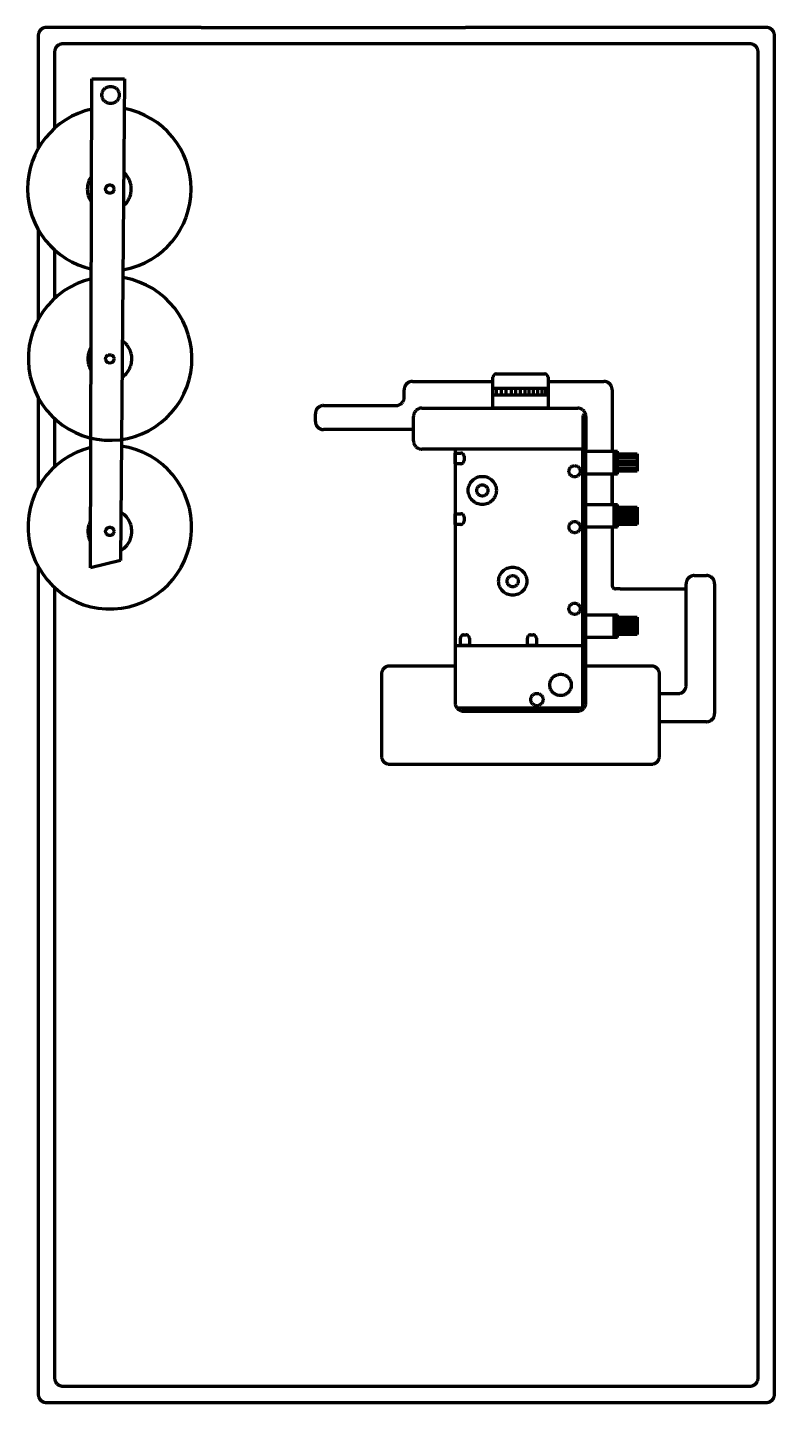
# Model space of a CAD drawing. Header units: inches. Extents: x 424.8 to 447.7, y 1102.5 to 1144.5.
import ezdxf

# ---------------------------------------------------------------- set-up
doc = ezdxf.new("R2010")
doc.units = ezdxf.units.IN
doc.header["$LTSCALE"] = 20
doc.header["$MEASUREMENT"] = 0
doc.linetypes.add('ACAD_ISO02W100', pattern=[15, 12, -3])
doc.layers.add('machines', color=21, linetype='Continuous')

msp = doc.modelspace()

# ---------------------------------------------------------------- linework, layer by layer
at = {"layer": 'machines', "linetype": 'ACAD_ISO02W100', "lineweight": 100}
for p, q in [((430.131, 1144.541), (438.213, 1144.541)), ((438.726, 1144.041), (429.603, 1144.041)), ((439.048, 1133.52), (440.73, 1133.52)), ((439.048, 1133.32), (439.048, 1133.52)), ((439.048, 1133.32), (440.73, 1133.32)), ((439.16, 1133.325), (439.16, 1133.525)), ((439.306, 1133.319), (439.306, 1133.519)), ((439.453, 1133.32), (439.453, 1133.52)), ((439.61, 1133.32), (439.61, 1133.52)), ((439.745, 1133.32), (439.745, 1133.52)), ((439.891, 1133.325), (439.891, 1133.525)), ((440.032, 1133.325), (440.032, 1133.525)), ((440.155, 1133.325), (440.155, 1133.525)), ((440.284, 1133.325), (440.284, 1133.525)), ((440.419, 1133.33), (440.419, 1133.53)), ((440.554, 1133.33), (440.554, 1133.53)), ((440.661, 1133.33), (440.661, 1133.53)), ((436.87, 1132.913), (441.639, 1132.913)), ((436.62, 1131.911), (436.62, 1132.663)), ((441.789, 1132.663), (441.789, 1131.661)), ((441.889, 1132.663), (441.889, 1131.661)), ((442.689, 1132.445), (442.689, 1132.091)), ((442.689, 1132.091), (442.689, 1131.598)), ((441.889, 1131.661), (436.87, 1131.661)), ((441.889, 1131.661), (437.889, 1131.661)), ((437.889, 1131.661), (437.889, 1123.911)), ((441.789, 1123.761), (441.789, 1131.661)), ((441.889, 1123.911), (441.889, 1131.661)), ((442.751, 1130.901), (442.751, 1131.598)), ((442.851, 1130.901), (442.851, 1131.598)), ((442.851, 1131.412), (443.455, 1131.412)), ((442.851, 1131.307), (443.455, 1131.307)), ((442.851, 1131.202), (443.455, 1131.202)), ((442.851, 1131.091), (443.455, 1131.091)), ((442.689, 1129.972), (442.689, 1130.901)), ((442.751, 1129.275), (442.751, 1129.972)), ((442.851, 1129.275), (442.851, 1129.972)), ((442.851, 1129.787), (443.455, 1129.787)), ((442.851, 1129.694), (443.455, 1129.694)), ((442.851, 1129.615), (443.455, 1129.615)), ((442.851, 1129.532), (443.455, 1129.532)), ((442.851, 1129.445), (443.455, 1129.445)), ((442.689, 1128.23), (442.689, 1127.533)), ((442.689, 1127.533), (442.689, 1127.497)), ((442.939, 1127.397), (442.789, 1127.397)), ((442.751, 1125.907), (442.751, 1126.604)), ((442.851, 1125.907), (442.851, 1126.604)), ((442.851, 1126.463), (443.455, 1126.463)), ((442.851, 1126.376), (443.455, 1126.376)), ((442.851, 1126.279), (443.455, 1126.279)), ((442.851, 1126.182), (443.455, 1126.182)), ((442.851, 1126.088), (443.455, 1126.088)), ((437.889, 1125.661), (441.889, 1125.661)), ((437.939, 1123.761), (441.839, 1123.761)), ((438.139, 1123.661), (441.639, 1123.661))]:
    msp.add_line(p, q, dxfattribs=at)
for points in [[(430.131, 1144.541), (425.401, 1144.541, 0.414214), (425.151, 1144.291), (425.151, 1140.844)], [(425.151, 1128.068), (425.151, 1102.791, 0.414214), (425.401, 1102.541), (447.401, 1102.541, 0.414214), (447.651, 1102.791), (447.651, 1144.291, 0.414214), (447.401, 1144.541), (438.213, 1144.541)], [(429.603, 1144.041), (425.901, 1144.041, 0.414214), (425.651, 1143.791), (425.651, 1141.464)], [(425.651, 1127.433), (425.651, 1103.291, 0.414214), (425.901, 1103.041), (446.901, 1103.041, 0.414214), (447.151, 1103.291), (447.151, 1143.791, 0.414214), (446.901, 1144.041), (438.726, 1144.041)], [(436.334, 1133.243), (436.334, 1133.478, -0.414214), (436.584, 1133.728), (439.048, 1133.728)], [(440.73, 1133.728), (442.439, 1133.728, -0.414214), (442.689, 1133.478), (442.689, 1132.445)], [(436.62, 1132.258), (433.87, 1132.258, -0.414214), (433.62, 1132.508), (433.62, 1132.743, -0.414214), (433.87, 1132.993), (436.084, 1132.993)], [(444.139, 1124.301), (444.139, 1124.787, 0.414214), (443.889, 1125.037), (441.889, 1125.037), (441.889, 1128.889)], [(444.139, 1124.193), (444.701, 1124.193, 0.414214), (444.951, 1124.443), (444.951, 1127.55, -0.414214), (445.201, 1127.8), (445.572, 1127.8, -0.414214), (445.822, 1127.55), (445.822, 1126.777)], [(445.822, 1126.777), (445.822, 1123.585, -0.414214), (445.572, 1123.335), (444.139, 1123.335)], [(437.889, 1125.037), (435.889, 1125.037, 0.414214), (435.639, 1124.787), (435.639, 1122.287, 0.414214), (435.889, 1122.037), (443.889, 1122.037, 0.414214), (444.139, 1122.287), (444.139, 1124.787)]]:
    msp.add_lwpolyline(points, format="xyb", dxfattribs=at)
for points in [[(427.784, 1142.975), (427.66, 1128.255), (426.745, 1128.031), (426.784, 1142.975)], [(442.851, 1130.992), (442.851, 1131.521), (443.455, 1131.521), (443.455, 1130.992)], [(442.851, 1129.359), (442.851, 1129.888), (443.455, 1129.888), (443.455, 1129.359)], [(442.851, 1126.001), (442.851, 1126.53), (443.455, 1126.53), (443.455, 1126.001)], [(441.889, 1125.907), (441.889, 1125.907), (441.902, 1125.907), (441.902, 1125.907)]]:
    msp.add_lwpolyline(points, close=True, dxfattribs=at)
for points in [[(425.151, 1138.366), (425.151, 1135.623)], [(425.651, 1137.746), (425.651, 1136.266)], [(425.151, 1133.237), (425.151, 1130.488)], [(425.651, 1132.594), (425.651, 1131.122)], [(442.851, 1130.901), (441.889, 1130.901), (441.889, 1131.598), (442.851, 1131.598)], [(442.689, 1130.901), (442.689, 1130.266)], [(442.689, 1130.901), (442.689, 1129.972)], [(442.851, 1129.275), (441.889, 1129.275), (441.889, 1129.972), (442.851, 1129.972)], [(442.689, 1129.275), (442.689, 1128.23)], [(442.939, 1127.397), (444.951, 1127.397)], [(442.851, 1125.907), (441.889, 1125.907), (441.889, 1126.604), (442.851, 1126.604)]]:
    msp.add_lwpolyline(points, dxfattribs=at)
for points in [[(439.048, 1132.913), (439.048, 1133.858, -0.414214), (439.148, 1133.958), (440.63, 1133.958, -0.414214), (440.73, 1133.858), (440.73, 1132.913)], [(437.889, 1131.216), (437.889, 1131.543), (438.064, 1131.543, -0.414214), (438.164, 1131.443), (438.164, 1131.316, -0.414214), (438.064, 1131.216)], [(437.889, 1129.363), (437.889, 1129.69), (438.064, 1129.69, -0.414214), (438.164, 1129.59), (438.164, 1129.463, -0.414214), (438.064, 1129.363)], [(438.051, 1125.661), (438.051, 1125.888, -0.414214), (438.151, 1125.988), (438.226, 1125.988, -0.414214), (438.326, 1125.888), (438.326, 1125.661)], [(440.098, 1125.661), (440.098, 1125.888, -0.414214), (440.198, 1125.988), (440.273, 1125.988, -0.414214), (440.373, 1125.888), (440.373, 1125.661)]]:
    msp.add_lwpolyline(points, format="xyb", close=True, dxfattribs=at)
for centre, radius in [((427.362, 1142.479), 0.264), ((427.339, 1139.605), 0.128), ((427.339, 1134.419), 0.128), ((441.542, 1130.985), 0.172), ((438.722, 1130.4), 0.43), ((438.722, 1130.4), 0.172), ((441.542, 1129.281), 0.172), ((427.339, 1129.15), 0.128), ((439.65, 1127.628), 0.43), ((439.65, 1127.628), 0.172), ((441.542, 1126.785), 0.172), ((441.112, 1124.461), 0.327), ((440.39, 1124.013), 0.189)]:
    msp.add_circle(centre, radius, dxfattribs=at)
for centre, radius, start, end in [((427.323, 1139.605), 2.5, 102.4324, 257.5676), ((427.323, 1139.605), 2.5, 280.6443, 79.3557), ((427.323, 1139.605), 0.672, 144.3539, 215.347), ((427.323, 1139.605), 0.672, 309.6735, 49.3583), ((427.348, 1134.43), 2.5, 103.0338, 79.952), ((427.339, 1134.419), 0.672, 303.2329, 55.7988), ((427.339, 1134.419), 0.672, 149.0419, 210.6589), ((436.084, 1133.243), 0.25, 270, 0), ((436.87, 1132.663), 0.25, 90, 180), ((441.639, 1132.663), 0.25, 0, 90), ((441.839, 1132.663), 0.05, 0, 180), ((436.87, 1131.911), 0.25, 180, 270), ((427.339, 1129.278), 2.5, 103.5126, 81.9418), ((427.339, 1129.15), 0.672, 151.4151, 208.2857), ((427.339, 1129.15), 0.672, 298.7799, 60.2519), ((442.789, 1127.497), 0.1, 180, 270), ((438.139, 1123.911), 0.25, 180, 270), ((441.639, 1123.911), 0.25, 270, 0)]:
    msp.add_arc(centre, radius, start, end, dxfattribs=at)

doc.saveas('drawing.dxf')
